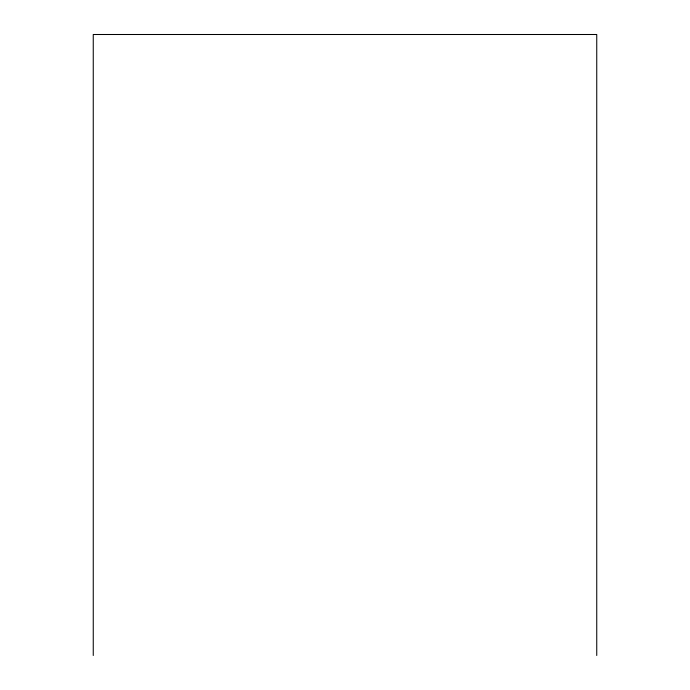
<?xml version="1.0" encoding="UTF-8"?>
<svg xmlns="http://www.w3.org/2000/svg" width="690" height="690" viewBox="0 0 690 690"><rect width="100%" height="100%" fill="white"/><g stroke="black" fill="none" stroke-linecap="round" stroke-linejoin="round"><path stroke-width="1.03" d="M596.747 655.5L596.747 34.5L93.254 34.5L93.254 655.5"/></g></svg>
